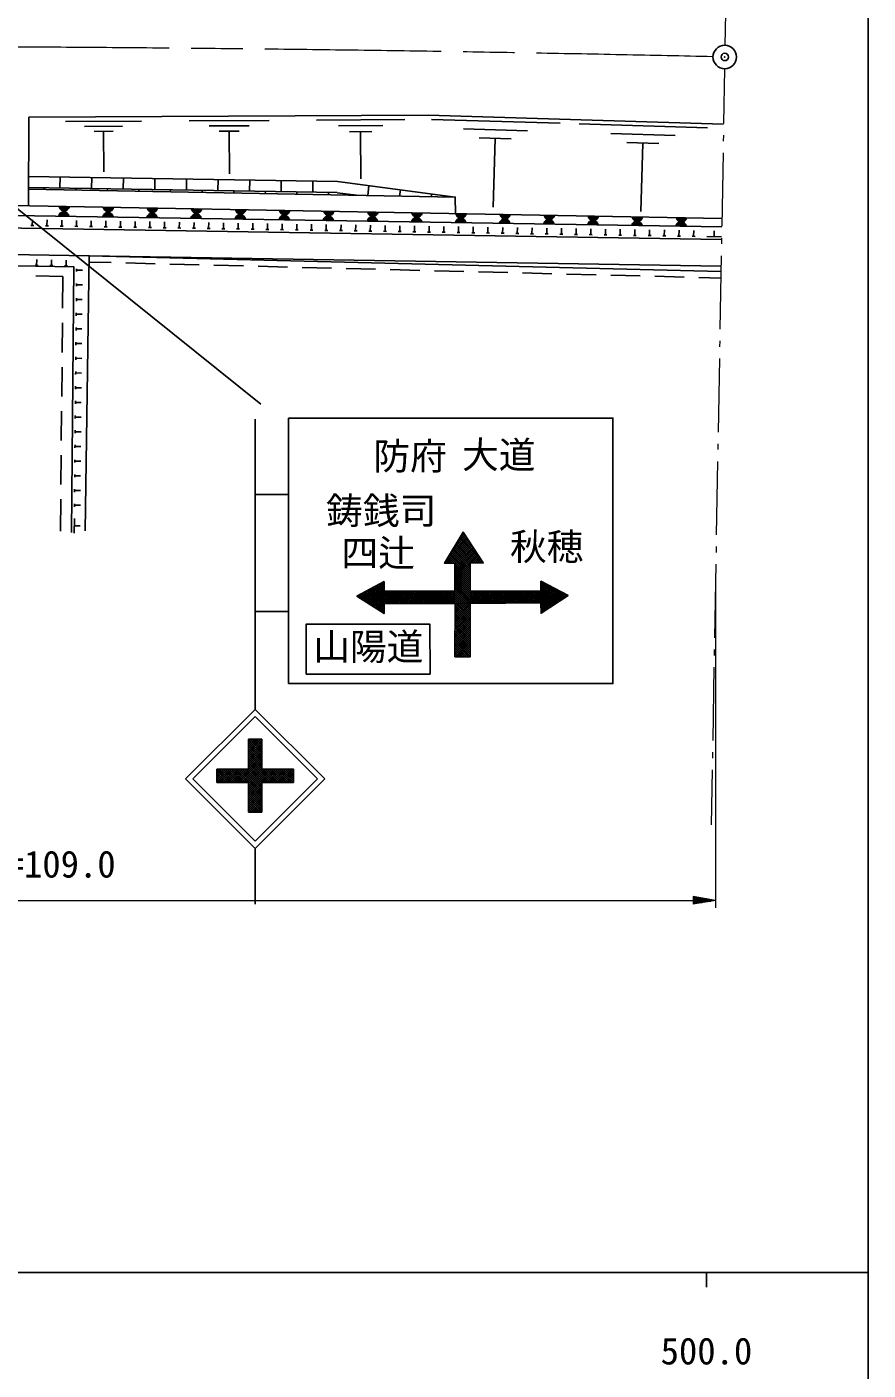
# Model space of a CAD drawing. Units: millimetres, scale not verified. Extents: x 40000 to 680000, y 20000 to 380000.
# Drawn here: x 521767 to 579000, y 198357 to 289767 of the extents above; entities that cross this region are included whole.
import ezdxf
from ezdxf.enums import TextEntityAlignment as Align

# ---------------------------------------------------------------- set-up
doc = ezdxf.new("R2010")
doc.units = ezdxf.units.MM
doc.header["$LTSCALE"] = 1000
doc.header["$PDMODE"] = 32
doc.header["$PDSIZE"] = 500
doc.linetypes.add('CHAIN', pattern=[18.5, 12, -1.5, 3.5, -1.5])
for name, color, linetype, lineweight in [('M-BGD', 7, 'Continuous', 25), ('M-BGD-HTXT', 7, 'Continuous', 13), ('M-BMK', 2, 'CHAIN', 13), ('M-BMK-SRVR', 3, 'Continuous', 25), ('M-STR-HTXT', 7, 'Continuous', 13), ('M-STR-STRC', 7, 'Continuous', 25), ('M-TTL-BAND', 7, 'Continuous', 25)]:
    doc.layers.add(name, color=color, linetype=linetype, lineweight=lineweight)
doc.layers.add('M-OTRS', color=6, linetype='Continuous')
doc.styles.add('ＭＳ ゴシック', font='')
doc.styles.get('ＭＳ ゴシック').set_extended_font_data('MS Gothic')

msp = doc.modelspace()

# ---------------------------------------------------------------- hatches: boundary and pattern name
at = {"layer": 'M-STR-STRC'}
h = msp.add_hatch(dxfattribs=at)
h.set_pattern_fill('USER', color=256, style=0, pattern_type=2)
h.set_pattern_definition([(134.75619, (-51963, 274389), (-68.71182, -68.12952), []), (44.75619, (-51963, 274389), (-68.13293, 68.71526), [])])
h.paths.add_polyline_path([(550881, 253266), (550174, 253281), (551449, 255388), (552813, 253286), (551920, 253289), (551924, 250531), (550888, 250531)])
h = msp.add_hatch(dxfattribs=at)
h.set_pattern_fill('USER', color=256, style=0, pattern_type=2)
h.set_pattern_definition([(137.15025, (514032, 766254), (-56.30232, -60.69517), []), (227.15025, (514032, 766254), (60.6982, -56.30513), [])])
h.paths.add_polyline_path([(546070, 251357), (546064, 252014), (544222, 251020), (546069, 249836), (546072, 250534), (550888, 250531), (550885, 251360)])
h = msp.add_hatch(dxfattribs=at)
h.set_pattern_fill('USER', color=256, style=0, pattern_type=2)
h.set_pattern_definition([(43.23603, (585303, 766490), (-56.71023, 60.31421), []), (313.23603, (585303, 766490), (60.31722, 56.71307), [])])
h.paths.add_polyline_path([(556737, 251389), (556739, 252046), (558587, 251064), (556748, 249867), (556740, 250565), (551924, 250531), (551921, 251359)])
h = msp.add_hatch(dxfattribs=at)
h.set_pattern_fill('USER', color=256, style=0, pattern_type=2)
h.set_pattern_definition([(44.9577, (551518, 246925), (-70.6585, 70.7628), []), (134.9577, (551518, 246925), (-70.7628, -70.6585), [])])
h.paths.add_polyline_path([(550900, 250531), (551936, 250531), (551936, 246898), (550888, 246898)])
h = msp.add_hatch(dxfattribs=at)
h.set_pattern_fill('USER', color=256, style=0, pattern_type=2)
h.set_pattern_definition([(45, (536414, 239257), (-70.7107, 70.7107), []), (135, (536414, 239257), (-70.7107, -70.7107), [])])
h.paths.add_polyline_path([(534681, 239257), (536842, 239257), (536842, 241289), (537742, 241289), (537742, 239257), (539904, 239257), (539904, 238357), (537742, 238357), (537742, 236324), (536842, 236324), (536842, 238357), (534681, 238357)])

# ---------------------------------------------------------------- linework, layer by layer
at = {"layer": 'M-BGD'}
for p, q in [((521896, 283622), (521873, 277596)), ((532812, 283377), (538258, 283405)), ((541465, 283422), (547479, 283452)), ((549293, 283473), (558043, 283203)), ((524398, 283334), (529559, 283361)), ((525690, 282997), (528271, 283010)), ((526337, 282656), (527627, 282663)), ((526982, 282659), (526996, 279906)), ((534175, 283021), (536899, 283035)), ((534858, 282662), (536220, 282669)), ((535539, 282665), (535554, 279760)), ((542970, 283028), (545978, 283044)), ((543724, 282631), (545228, 282639)), ((544476, 282635), (544492, 279427)), ((551462, 282822), (555837, 282687)), ((559333, 283163), (568082, 282892)), ((561502, 282512), (565877, 282376)), ((552538, 282205), (554725, 282137)), ((553632, 282171), (553487, 277505)), ((562578, 281895), (564765, 281827)), ((563672, 281861), (563527, 277194)), ((521878, 278844), (542868, 278485)), ((522943, 278826), (522941, 278699)), ((524031, 279557), (524018, 278807)), ((526180, 279520), (526168, 278771)), ((528330, 279484), (528317, 278734)), ((530480, 279447), (530467, 278697)), ((532629, 279410), (532617, 278660)), ((534779, 279374), (534766, 278624)), ((536929, 279337), (536916, 278587)), ((539079, 279300), (539066, 278550)), ((541228, 279263), (541215, 278514)), ((545043, 278956), (544957, 278296)), ((550913, 278187), (521878, 278719)), ((525093, 278789), (525091, 278660)), ((527242, 278752), (527240, 278620)), ((529392, 278715), (529390, 278581)), ((531542, 278679), (531539, 278542)), ((533692, 278642), (533689, 278502)), ((535841, 278605), (535839, 278463)), ((537991, 278569), (537988, 278424)), ((540141, 278532), (540138, 278384)), ((542290, 278495), (542288, 278345)), ((542868, 278484), (544198, 278310)), ((543880, 278351), (543875, 278316)), ((547175, 278676), (547120, 278256)), ((549307, 278397), (549283, 278217)), ((522236, 276241), (522036, 276244)), ((522136, 276242), (522142, 276642)), ((523236, 276224), (523036, 276228)), ((523136, 276226), (523142, 276626)), ((524235, 276208), (524035, 276211)), ((524135, 276210), (524142, 276610)), ((525235, 276192), (525035, 276195)), ((525135, 276194), (525142, 276594)), ((526235, 276176), (526035, 276179)), ((526135, 276177), (526142, 276577)), ((527235, 276160), (527035, 276163)), ((527135, 276161), (527141, 276561)), ((528235, 276143), (528035, 276147)), ((528135, 276145), (528141, 276545)), ((529235, 276127), (529035, 276130)), ((529135, 276129), (529141, 276529)), ((530235, 276111), (530035, 276114)), ((530135, 276113), (530141, 276512)), ((531234, 276095), (531034, 276098)), ((531134, 276096), (531141, 276496)), ((532234, 276078), (532034, 276082)), ((532134, 276080), (532141, 276480)), ((533234, 276062), (533034, 276066)), ((533134, 276064), (533141, 276464)), ((534134, 276048), (534141, 276448)), ((535134, 276031), (535140, 276431)), ((536134, 276015), (536140, 276415)), ((537134, 275999), (537140, 276399)), ((538134, 275983), (538140, 276383)), ((539133, 275967), (539140, 276367)), ((540133, 275950), (540140, 276350)), ((541133, 275934), (541140, 276334)), ((542133, 275918), (542140, 276318)), ((543133, 275902), (543139, 276302)), ((544133, 275886), (544139, 276285)), ((545133, 275869), (545139, 276269)), ((546133, 275853), (546139, 276253)), ((547132, 275837), (547139, 276237)), ((548132, 275821), (548139, 276221)), ((549132, 275804), (549139, 276204)), ((550132, 275788), (550138, 276188)), ((551132, 275772), (551138, 276172)), ((552132, 275756), (552138, 276156)), ((553132, 275740), (553138, 276140)), ((554131, 275723), (554138, 276123)), ((555131, 275707), (555138, 276107)), ((556131, 275691), (556138, 276091)), ((557131, 275675), (557138, 276075)), ((558131, 275658), (558137, 276058)), ((534234, 276046), (534034, 276049)), ((535234, 276030), (535034, 276033)), ((536234, 276014), (536034, 276017)), ((537234, 275997), (537034, 276001)), ((538234, 275981), (538034, 275984)), ((539233, 275965), (539033, 275968)), ((540233, 275949), (540033, 275952)), ((541233, 275933), (541033, 275936)), ((542233, 275916), (542033, 275920)), ((543233, 275900), (543033, 275903)), ((544233, 275884), (544033, 275887)), ((545233, 275868), (545033, 275871)), ((546232, 275851), (546033, 275855)), ((547232, 275835), (547032, 275838)), ((548232, 275819), (548032, 275822)), ((549232, 275803), (549032, 275806)), ((550232, 275787), (550032, 275790)), ((551232, 275770), (551032, 275774)), ((552232, 275754), (552032, 275757)), ((553232, 275738), (553032, 275741)), ((554231, 275722), (554031, 275725)), ((555231, 275706), (555031, 275709)), ((556231, 275689), (556031, 275693)), ((557231, 275673), (557031, 275676)), ((558231, 275657), (558031, 275660)), ((559231, 275641), (559031, 275644)), ((559131, 275642), (559137, 276042)), ((560231, 275624), (560031, 275628)), ((560131, 275626), (560137, 276026)), ((561231, 275608), (561031, 275611)), ((561131, 275610), (561137, 276010)), ((562230, 275592), (562030, 275595)), ((562130, 275594), (562137, 275994)), ((563230, 275576), (563030, 275579)), ((563130, 275577), (563137, 275977)), ((564230, 275560), (564030, 275563)), ((564130, 275561), (564137, 275961)), ((565230, 275543), (565030, 275547)), ((565130, 275545), (565136, 275945)), ((566230, 275527), (566030, 275530)), ((566130, 275529), (566136, 275929)), ((567230, 275511), (567030, 275514)), ((567130, 275513), (567136, 275912)), ((569029, 275482), (568030, 275498)), ((568530, 275490), (568536, 275890)), ((522533, 273536), (522333, 273540)), ((522433, 273538), (522440, 273938)), ((523533, 273518), (523333, 273522)), ((523433, 273520), (523440, 273920)), ((524533, 273500), (524333, 273504)), ((524433, 273502), (524440, 273902)), ((526005, 273766), (527499, 273728)), ((526012, 274197), (568995, 273489)), ((568988, 273117), (526012, 274197)), ((528499, 273703), (530498, 273652)), ((531498, 273627), (533497, 273576)), ((534497, 273551), (536496, 273500)), ((537496, 273475), (539495, 273424)), ((540495, 273399), (542494, 273348)), ((543494, 273323), (545493, 273272)), ((524217, 272780), (522378, 272824)), ((524197, 270618), (524217, 272780)), ((525152, 273112), (525154, 273312)), ((525153, 273212), (525553, 273209)), ((546493, 273247), (548493, 273196)), ((549492, 273171), (551492, 273120)), ((552491, 273095), (554491, 273044)), ((555490, 273019), (557490, 272968)), ((558489, 272943), (560489, 272892)), ((561488, 272867), (563488, 272816)), ((564487, 272791), (566487, 272740)), ((567486, 272715), (568980, 272677)), ((525143, 272112), (525145, 272312)), ((525144, 272212), (525544, 272209)), ((525134, 271112), (525136, 271312)), ((525135, 271212), (525535, 271209)), ((525124, 270112), (525126, 270312)), ((525125, 270212), (525525, 270209)), ((524168, 267618), (524187, 269618)), ((525115, 269113), (525117, 269313)), ((525116, 269213), (525516, 269209)), ((525106, 268113), (525108, 268313)), ((525107, 268213), (525507, 268209)), ((525097, 267113), (525099, 267313)), ((525098, 267213), (525498, 267209)), ((524140, 264618), (524159, 266618)), ((525087, 266113), (525089, 266313)), ((525088, 266213), (525488, 266209)), ((525078, 265113), (525080, 265313)), ((525079, 265213), (525479, 265209)), ((525069, 264113), (525071, 264313)), ((525070, 264213), (525470, 264209)), ((524111, 261618), (524130, 263618)), ((525060, 263113), (525062, 263313)), ((525061, 263213), (525461, 263209)), ((525050, 262113), (525052, 262313)), ((525051, 262213), (525451, 262209)), ((524082, 258618), (524101, 260618)), ((525041, 261113), (525043, 261313)), ((525042, 261213), (525442, 261209)), ((525032, 260113), (525034, 260313)), ((525033, 260213), (525433, 260209)), ((525023, 259113), (525025, 259313)), ((525024, 259213), (525424, 259209)), ((525013, 258113), (525015, 258313)), ((525014, 258213), (525414, 258209)), ((524052, 255456), (524073, 257618)), ((525004, 257113), (525006, 257313)), ((525005, 257213), (525405, 257209)), ((524987, 255313), (524997, 256313)), ((524992, 255813), (525392, 255809))]:
    msp.add_line(p, q, dxfattribs=at)
for points in [[(521896, 283622), (549062, 283760), (569165, 283139)], [(521881, 279594), (542911, 279235), (550913, 278187), (550930, 277063)], [(461128, 278462), (509567, 277822), (569052, 276731)], [(460167, 277677), (461178, 277046), (569026, 275297)], [(569042, 276157), (509519, 277123), (461138, 277865)], [(454728, 275288), (474471, 275042), (526012, 274197), (525743, 255480)], [(524795, 255356), (524960, 273444), (502974, 273825), (474402, 274506), (454728, 275288)]]:
    msp.add_lwpolyline(points, dxfattribs=at)
for centre, radius, start, end in [((524281, 276829), 354, 7.86795, 170.27313), ((524313, 277606), 354, 187.74655, 350.15173), ((524281, 276829), 283, 10.09199, 168.04909), ((524313, 277606), 283, 189.97059, 347.92769), ((524281, 276829), 212, 13.83832, 164.30276), ((524313, 277606), 212, 193.71692, 344.18136), ((524313, 277606), 142, 201.42864, 336.46963), ((524313, 277606), 100, 211.74631, 326.15197), ((524313, 277606), 100, 211.74631, 326.15197), ((527281, 276781), 354, 7.86795, 170.27313), ((527312, 277551), 354, 187.74655, 350.15173), ((527281, 276781), 283, 10.09199, 168.04909), ((527312, 277551), 283, 189.97059, 347.92769), ((527281, 276781), 212, 13.83832, 164.30276), ((527312, 277551), 212, 193.71692, 344.18136), ((527312, 277551), 142, 201.42864, 336.46963), ((527312, 277551), 100, 211.74631, 326.15197), ((527312, 277551), 100, 211.74631, 326.15197), ((530281, 276732), 354, 7.86795, 170.27313), ((530312, 277496), 354, 187.74655, 350.15173), ((530281, 276732), 283, 10.09199, 168.04909), ((530312, 277496), 283, 189.97059, 347.92769), ((530312, 277496), 212, 193.71692, 344.18136), ((530312, 277496), 142, 201.42864, 336.46963), ((530312, 277496), 100, 211.74631, 326.15197), ((530312, 277496), 100, 211.74631, 326.15197), ((533280, 276683), 354, 7.86795, 170.27313), ((533311, 277441), 354, 187.74655, 350.15173), ((533311, 277441), 283, 189.97059, 347.92769), ((533311, 277441), 212, 193.71692, 344.18136), ((533311, 277441), 142, 201.42864, 336.46963), ((533311, 277441), 100, 211.74631, 326.15197), ((533311, 277441), 100, 211.74631, 326.15197), ((536280, 276635), 354, 7.86795, 170.27313), ((536311, 277386), 354, 187.74655, 350.15173), ((536311, 277386), 283, 189.97059, 347.92769), ((536311, 277386), 212, 193.71692, 344.18136), ((536311, 277386), 142, 201.42864, 336.46963), ((536311, 277386), 100, 211.74631, 326.15197), ((536311, 277386), 100, 211.74631, 326.15197), ((539310, 277331), 354, 187.74655, 350.15173), ((539310, 277331), 283, 189.97059, 347.92769), ((539310, 277331), 212, 193.71692, 344.18136), ((539310, 277331), 142, 201.42864, 336.46963), ((539310, 277331), 100, 211.74631, 326.15197), ((539310, 277331), 100, 211.74631, 326.15197), ((542310, 277276), 354, 187.74655, 350.15173), ((542310, 277276), 283, 189.97059, 347.92769), ((542310, 277276), 212, 193.71692, 344.18136), ((542310, 277276), 142, 201.42864, 336.46963), ((542310, 277276), 100, 211.74631, 326.15197), ((542310, 277276), 100, 211.74631, 326.15197), ((545309, 277221), 354, 187.74655, 350.15173), ((545309, 277221), 283, 189.97059, 347.92769), ((545309, 277221), 212, 193.71692, 344.18136), ((545309, 277221), 142, 201.42864, 336.46963), ((545309, 277221), 100, 211.74631, 326.15197), ((545309, 277221), 100, 211.74631, 326.15197), ((548309, 277166), 354, 187.74655, 350.15173), ((548309, 277166), 283, 189.97059, 347.92769), ((548309, 277166), 212, 193.71692, 344.18136), ((548309, 277166), 142, 201.42864, 336.46963), ((548309, 277166), 100, 211.74631, 326.15197), ((548309, 277166), 100, 211.74631, 326.15197), ((551308, 277111), 354, 187.74655, 350.15173), ((551308, 277111), 283, 189.97059, 347.92769), ((551308, 277111), 212, 193.71692, 344.18136), ((551308, 277111), 142, 201.42864, 336.46963), ((551308, 277111), 100, 211.74631, 326.15197), ((551308, 277111), 100, 211.74631, 326.15197), ((554308, 277056), 354, 187.74655, 350.15173), ((554308, 277056), 283, 189.97059, 347.92769), ((554308, 277056), 212, 193.71692, 344.18136), ((554308, 277056), 142, 201.42864, 336.46963), ((554308, 277056), 100, 211.74631, 326.15197), ((554308, 277056), 100, 211.74631, 326.15197), ((524281, 276829), 142, 21.55004, 156.59103), ((524281, 276829), 100, 31.86771, 146.27337), ((524281, 276829), 100, 31.86771, 146.27337), ((527281, 276781), 142, 21.55004, 156.59103), ((527281, 276781), 100, 31.86771, 146.27337), ((527281, 276781), 100, 31.86771, 146.27337), ((530281, 276732), 212, 13.83832, 164.30276), ((530281, 276732), 142, 21.55004, 156.59103), ((530281, 276732), 100, 31.86771, 146.27337), ((530281, 276732), 100, 31.86771, 146.27337), ((533280, 276683), 283, 10.09199, 168.04909), ((533280, 276683), 212, 13.83832, 164.30276), ((533280, 276683), 142, 21.55004, 156.59103), ((533280, 276683), 100, 31.86771, 146.27337), ((533280, 276683), 100, 31.86771, 146.27337), ((536280, 276635), 283, 10.09199, 168.04909), ((536280, 276635), 212, 13.83832, 164.30276), ((536280, 276635), 142, 21.55004, 156.59103), ((536280, 276635), 100, 31.86771, 146.27337), ((536280, 276635), 100, 31.86771, 146.27337), ((539279, 276586), 354, 7.86795, 170.27313), ((539279, 276586), 283, 10.09199, 168.04909), ((539279, 276586), 212, 13.83832, 164.30276), ((539279, 276586), 142, 21.55004, 156.59103), ((539279, 276586), 100, 31.86771, 146.27337), ((539279, 276586), 100, 31.86771, 146.27337), ((542279, 276537), 354, 7.86795, 170.27313), ((542279, 276537), 283, 10.09199, 168.04909), ((542279, 276537), 212, 13.83832, 164.30276), ((542279, 276537), 142, 21.55004, 156.59103), ((542279, 276537), 100, 31.86771, 146.27337), ((542279, 276537), 100, 31.86771, 146.27337), ((545279, 276489), 354, 7.86795, 170.27313), ((545279, 276489), 283, 10.09199, 168.04909), ((545279, 276489), 212, 13.83832, 164.30276), ((545279, 276489), 142, 21.55004, 156.59103), ((545279, 276489), 100, 31.86771, 146.27337), ((545279, 276489), 100, 31.86771, 146.27337), ((548278, 276440), 354, 7.86795, 170.27313), ((548278, 276440), 283, 10.09199, 168.04909), ((548278, 276440), 212, 13.83832, 164.30276), ((548278, 276440), 142, 21.55004, 156.59103), ((548278, 276440), 100, 31.86771, 146.27337), ((548278, 276440), 100, 31.86771, 146.27337), ((551278, 276391), 354, 7.86795, 170.27313), ((551278, 276391), 283, 10.09199, 168.04909), ((551278, 276391), 212, 13.83832, 164.30276), ((551278, 276391), 142, 21.55004, 156.59103), ((551278, 276391), 100, 31.86771, 146.27337), ((551278, 276391), 100, 31.86771, 146.27337), ((554277, 276343), 354, 7.86795, 170.27313), ((554277, 276343), 283, 10.09199, 168.04909), ((554277, 276343), 212, 13.83832, 164.30276), ((554277, 276343), 142, 21.55004, 156.59103), ((554277, 276343), 100, 31.86771, 146.27337), ((554277, 276343), 100, 31.86771, 146.27337), ((557277, 276294), 354, 7.86795, 170.27313), ((557307, 277001), 354, 187.74655, 350.15173), ((557277, 276294), 283, 10.09199, 168.04909), ((557307, 277001), 283, 189.97059, 347.92769), ((557277, 276294), 212, 13.83832, 164.30276), ((557307, 277001), 212, 193.71692, 344.18136), ((557277, 276294), 142, 21.55004, 156.59103), ((557307, 277001), 142, 201.42864, 336.46963), ((557277, 276294), 100, 31.86771, 146.27337), ((557277, 276294), 100, 31.86771, 146.27337), ((557307, 277001), 100, 211.74631, 326.15197), ((557307, 277001), 100, 211.74631, 326.15197), ((560277, 276245), 354, 7.86795, 170.27313), ((560307, 276946), 354, 187.74655, 350.15173), ((560277, 276245), 283, 10.09199, 168.04909), ((560307, 276946), 283, 189.97059, 347.92769), ((560277, 276245), 212, 13.83832, 164.30276), ((560307, 276946), 212, 193.71692, 344.18136), ((560277, 276245), 142, 21.55004, 156.59103), ((560307, 276946), 142, 201.42864, 336.46963), ((560277, 276245), 100, 31.86771, 146.27337), ((560277, 276245), 100, 31.86771, 146.27337), ((560307, 276946), 100, 211.74631, 326.15197), ((560307, 276946), 100, 211.74631, 326.15197), ((563276, 276197), 354, 7.86795, 170.27313), ((563306, 276891), 354, 187.74655, 350.15173), ((563276, 276197), 283, 10.09199, 168.04909), ((563306, 276891), 283, 189.97059, 347.92769), ((563276, 276197), 212, 13.83832, 164.30276), ((563306, 276891), 212, 193.71692, 344.18136), ((563276, 276197), 142, 21.55004, 156.59103), ((563306, 276891), 142, 201.42864, 336.46963), ((563276, 276197), 100, 31.86771, 146.27337), ((563276, 276197), 100, 31.86771, 146.27337), ((563306, 276891), 100, 211.74631, 326.15197), ((563306, 276891), 100, 211.74631, 326.15197), ((566276, 276148), 354, 7.86795, 170.27313), ((566306, 276836), 354, 187.74655, 350.15173), ((566276, 276148), 283, 10.09199, 168.04909), ((566306, 276836), 283, 189.97059, 347.92769), ((566276, 276148), 212, 13.83832, 164.30276), ((566306, 276836), 212, 193.71692, 344.18136), ((566276, 276148), 142, 21.55004, 156.59103), ((566306, 276836), 142, 201.42864, 336.46963), ((566276, 276148), 100, 31.86771, 146.27337), ((566276, 276148), 100, 31.86771, 146.27337), ((566306, 276836), 100, 211.74631, 326.15197), ((566306, 276836), 100, 211.74631, 326.15197)]:
    msp.add_arc(centre, radius, start, end, dxfattribs=at)
at = {"layer": 'M-BGD-HTXT'}
for p, q in [((569356, 293984), (569260, 288516)), ((569232, 286917), (569166, 283193)), ((569152, 282393), (569145, 281993)), ((569131, 281193), (569042, 276194)), ((569028, 275394), (569021, 274994)), ((569007, 274194), (568919, 269195)), ((568905, 268395), (568898, 267995)), ((568884, 267195), (568795, 262196)), ((568781, 261396), (568774, 260996)), ((568760, 260196), (568672, 255197)), ((568658, 254397), (568651, 253997)), ((568637, 253198), (568548, 248198)), ((568534, 247398), (568527, 246998)), ((568513, 246199), (568425, 241199)), ((568411, 240400), (568404, 240000)), ((568390, 239200), (568324, 235476))]:
    msp.add_line(p, q, dxfattribs=at)
at = {"layer": 'M-BMK'}
msp.add_arc((505835, -2511200), 2799635, 88.71854, 89.73824, dxfattribs=at)
at = {"layer": 'M-BMK-SRVR'}
msp.add_circle((569246, 287717), 800, dxfattribs=at)
at = {"layer": 'M-OTRS'}
msp.add_point((569246, 287717), dxfattribs=at)
at = {"layer": 'M-STR-HTXT'}
for p, q in [((568606, 251480), (568606, 229827)), ((568606, 230327), (567106, 230577)), ((567106, 230577), (567106, 230077)), ((567406, 230527), (567106, 230527)), ((567106, 230477), (567706, 230477)), ((568006, 230427), (567106, 230427)), ((567106, 230377), (568306, 230377)), ((462278, 230327), (567106, 230327)), ((568606, 230327), (567106, 230077)), ((568606, 230327), (567106, 230327)), ((567106, 230277), (568306, 230277)), ((568006, 230227), (567106, 230227)), ((567106, 230177), (567706, 230177)), ((567406, 230127), (567106, 230127))]:
    msp.add_line(p, q, dxfattribs=at)
at = {"layer": 'M-STR-STRC'}
for p, q in [((537678, 264098), (514186, 282966)), ((537302, 263063), (537302, 243324)), ((539576, 263139), (539576, 245073)), ((537302, 257949), (539576, 257949)), ((537302, 249978), (539576, 249978)), ((532564, 238586), (537302, 243324)), ((537302, 243324), (542039, 238586)), ((533059, 238586), (537302, 242829)), ((537302, 242829), (541544, 238586)), ((536842, 241289), (537742, 241289)), ((536842, 241289), (536842, 239257)), ((537742, 241289), (537742, 239257)), ((532564, 238586), (537302, 233849)), ((533059, 238586), (537302, 234344)), ((536842, 239257), (534681, 239257)), ((534681, 239257), (534681, 238357)), ((537302, 234344), (541544, 238586)), ((537302, 233849), (542039, 238586)), ((534681, 238357), (536842, 238357)), ((536842, 238357), (536842, 236324)), ((537742, 238357), (537742, 236324)), ((536842, 236324), (537742, 236324)), ((537302, 233849), (537302, 230061))]:
    msp.add_line(p, q, dxfattribs=at)
for points in [[(539576, 263139), (561636, 263139), (561636, 245073), (539576, 245073)], [(537742, 239257), (539904, 239257), (539904, 238357), (537742, 238357)]]:
    msp.add_lwpolyline(points, dxfattribs=at)
for points in [[(550881, 253266), (550174, 253281), (551449, 255388), (552813, 253286), (551920, 253289), (551924, 250531), (550888, 250531)], [(546070, 251357), (546064, 252014), (544222, 251020), (546069, 249836), (546072, 250534), (550888, 250531), (550885, 251360)], [(556737, 251389), (556739, 252046), (558587, 251064), (556748, 249867), (556740, 250565), (551924, 250531), (551921, 251359)], [(550900, 250531), (551936, 250531), (551936, 246898), (550888, 246898)], [(540763, 245723), (540763, 249112), (549188, 249112), (549198, 245723)]]:
    msp.add_lwpolyline(points, close=True, dxfattribs=at)
at = {"layer": 'M-TTL-BAND'}
for p, q in [((579000, 20000), (579000, 370000)), ((40000, 205000), (579000, 205000)), ((568000, 205000), (568000, 204000))]:
    msp.add_line(p, q, dxfattribs=at)

# ---------------------------------------------------------------- texts
at = {"layer": 'M-STR-HTXT', "style": 'ＭＳ ゴシック'}
msp.add_text('ガードケーブルL=109.0', height=1833, dxfattribs=at).set_placement((514692, 231327), align=Align.BOTTOM_CENTER)
at = {"layer": 'M-STR-STRC', "style": 'ＭＳ ゴシック'}
for s, p in [('防府', (547840, 259087)), ('大道', (553868, 259176)), ('鋳銭司', (545878, 255377)), ('四辻', (545665, 252500)), ('秋穂', (557135, 252926)), ('山陽道', (544997, 246121))]:
    msp.add_text(s, height=1833, dxfattribs=at).set_placement(p, align=Align.BOTTOM_CENTER)
at = {"layer": 'M-TTL-BAND', "style": 'ＭＳ ゴシック'}
msp.add_text('500.0', height=1833, dxfattribs=at).set_placement((568000, 198195), align=Align.BOTTOM_CENTER)

doc.saveas('drawing.dxf')
